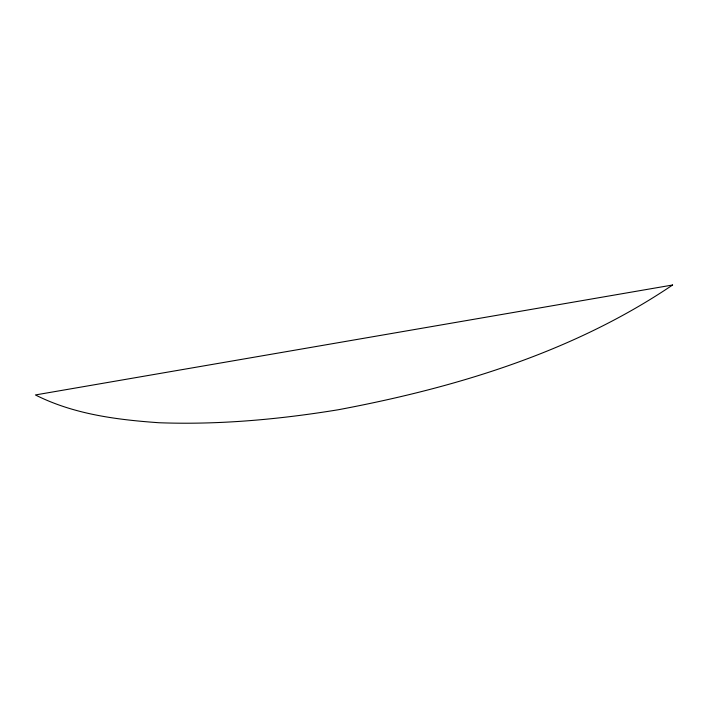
<?xml version="1.0" encoding="UTF-8"?>
<svg xmlns="http://www.w3.org/2000/svg" width="708" height="708" viewBox="0 0 708 708"><rect width="100%" height="100%" fill="white"/><g stroke="black" fill="none" stroke-linecap="round" stroke-linejoin="round"><path stroke-width="1.06" d="M672.6 285.005C572.967 352.363 455.474 387.719 338.274 409.755C279.041 419.437 219.064 424.933 159.008 422.738C116.723 419.738 73.712 414.286 35.4 394.949L672.6 285.005"/></g></svg>
